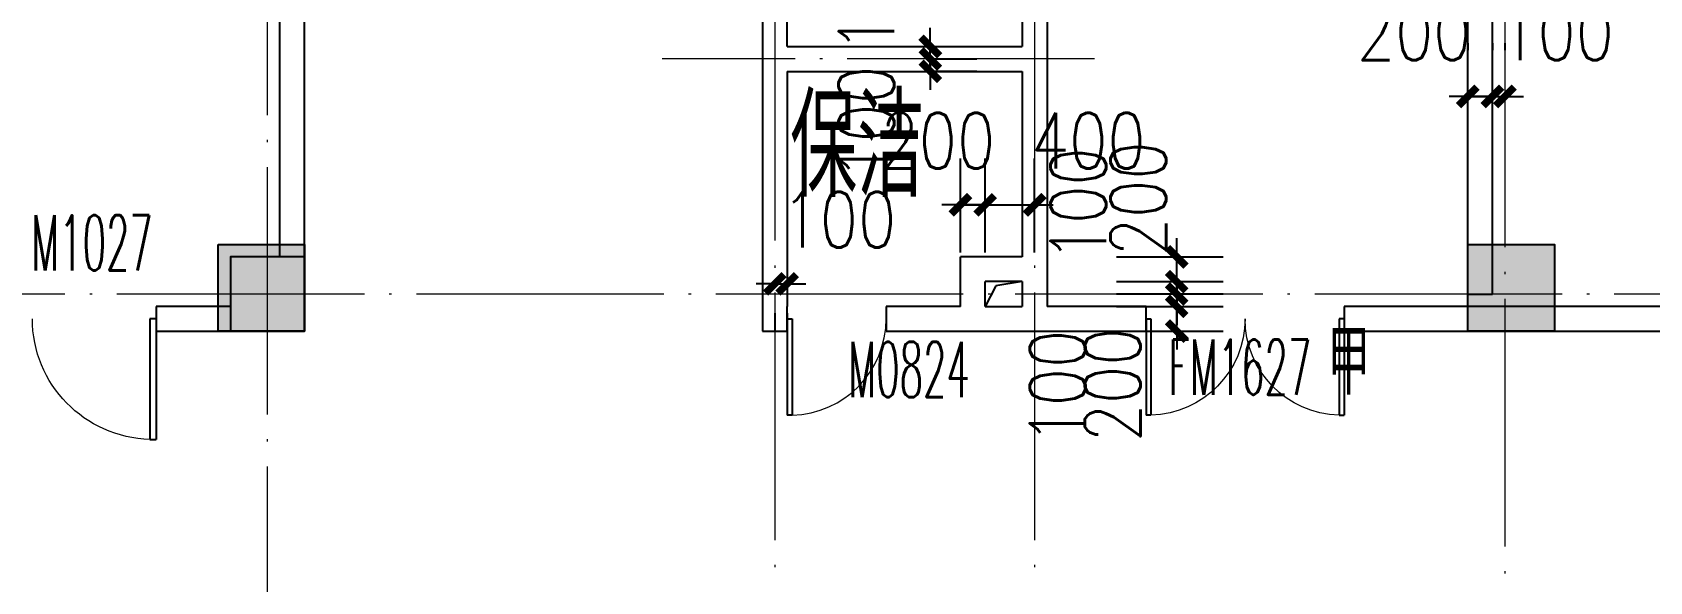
# Model space of a CAD drawing. Extents: x 1417642 to 3570900, y 124798 to 1191112.
# Drawn here: x 1499503 to 1512573, y 149108 to 153548 of the extents above; entities that cross this region are included whole.
import ezdxf

# ---------------------------------------------------------------- set-up
doc = ezdxf.new("R2010")
doc.units = 0
doc.header["$LTSCALE"] = 1000
doc.header["$MEASUREMENT"] = 0
doc.linetypes.add('DOTE', pattern=[2.42, 2, -0.2, 0.02, -0.2])
doc.layers.get('0').update_dxf_attribs({"linetype": 'CONTINUOUS'})
doc.layers.get('Defpoints').update_dxf_attribs({"linetype": 'CONTINUOUS'})
for name, color, linetype in [('colu', 2, 'CONTINUOUS'), ('COLUMN', 9, 'CONTINUOUS'), ('DOTE', 1, 'DOTE'), ('PUB_DIM', 3, 'CONTINUOUS'), ('PUB_HATCH', 8, 'CONTINUOUS'), ('PUB_TEXT', 40, 'CONTINUOUS'), ('tiaozheng', 20, 'CONTINUOUS'), ('WALL', 4, 'CONTINUOUS'), ('WINDOW', 2, 'CONTINUOUS'), ('WINDOW_TEXT', 7, 'CONTINUOUS'), ('柱填充 @ 1', 8, 'CONTINUOUS')]:
    doc.layers.add(name, color=color, linetype=linetype)
doc.styles.add('_TCH_WINDOW', font='ROMANS.shx', dxfattribs={"width": 0.7, "height": 400, "bigfont": 'Z.shx'})
doc.styles.add('DIM_FONT', font='SIMPLEX.shx', dxfattribs={"width": 0.8})
doc.styles.add('Z', font='ROMANS', dxfattribs={"width": 0.7, "bigfont": 'Z'})
doc.dimstyles.new('DIMN150', dxfattribs={"dimscale": 1.5, "dimtxt": 300, "dimasz": 100, "dimexe": 250, "dimexo": 300, "dimgap": 150, "dimtad": 1, "dimdec": 0, "dimzin": 0, "dimdsep": 46, "dimtxsty": 'DIM_FONT', "dimblk": 'ARCHTICK', "dimcen": 0.09, "dimdle": 1.5, "dimclrt": 7, "dimazin": 2, "dimtfac": 1, "dimtdec": 0, "dimtix": 1, "dimtmove": 2, "dimatfit": 3, "dimldrblk": 'ARCHTICK', "dimfxl": 1, "dimtolj": 1, "dimtzin": 0, "dimarcsym": 0})

# ---------------------------------------------------------------- blocks, each defined once
blk = doc.blocks.new('5873')
at = {"layer": '柱填充 @ 1', "ltscale": 1000}
for points in [[(1565128, 706185), (1565828, 706185), (1565828, 705485), (1565128, 705485)], [(1575228, 706185), (1575928, 706185), (1575928, 705485), (1575228, 705485)]]:
    blk.add_hatch(color=256, dxfattribs=at).paths.add_polyline_path(points)
at = {"layer": 'colu', "ltscale": 1000}
for points in [[(1565128, 706185), (1565828, 706185), (1565828, 705485), (1565128, 705485)], [(1575228, 706185), (1575928, 706185), (1575928, 705485), (1575228, 705485)]]:
    blk.add_lwpolyline(points, close=True, dxfattribs=at)
blk = doc.blocks.new('_ArchTick')
at = {"color": 0, "linetype": 'ByBlock', "const_width": 0.4}
blk.add_lwpolyline([(-0.5, -0.5), (0.5, 0.5)], dxfattribs=at)
blk = doc.blocks.new('*D94')
at = {"layer": 'Defpoints', "color": 0}
for p in [(1505503, 151729), (1505603, 151729), (1505603, 151515)]:
    blk.add_point(p, dxfattribs=at)
at = {"layer": 'PUB_DIM', "color": 0, "lineweight": -2}
for p, q in [((1505503, 151515), (1505353, 151515)), ((1505503, 151515), (1505603, 151515)), ((1505603, 151515), (1505753, 151515)), ((1505503, 151279), (1505503, 151140)), ((1505603, 151279), (1505603, 151140))]:
    blk.add_line(p, q, dxfattribs=at)
at = {"layer": 'PUB_DIM', "color": 0, "lineweight": -2, "xscale": 150, "yscale": 150, "zscale": 150}
blk.add_blockref('_ArchTick', (1505503, 151515), dxfattribs=at)
at = {"layer": 'PUB_DIM', "color": 0, "lineweight": -2, "xscale": 150, "yscale": 150, "zscale": 150, "rotation": 180}
blk.add_blockref('_ArchTick', (1505603, 151515), dxfattribs=at)
at = {"layer": 'PUB_DIM', "color": 7, "insert": (1506021, 152033), "char_height": 450, "attachment_point": 5, "style": 'DIM_FONT'}
blk.add_mtext('\\A1;100', dxfattribs=at)
blk = doc.blocks.new('*D95')
at = {"layer": 'Defpoints', "color": 0}
for p in [(1506342, 153433), (1506342, 153333), (1506760, 153433)]:
    blk.add_point(p, dxfattribs=at)
at = {"layer": 'PUB_DIM', "color": 0, "lineweight": -2}
for p, q in [((1506760, 153433), (1506760, 153583)), ((1506760, 153333), (1506760, 153433)), ((1506760, 153333), (1506760, 153183)), ((1506792, 153433), (1507135, 153433)), ((1506792, 153333), (1507135, 153333))]:
    blk.add_line(p, q, dxfattribs=at)
at = {"layer": 'PUB_DIM', "color": 0, "lineweight": -2, "xscale": 150, "yscale": 150, "zscale": 150}
for p, rotation in [((1506760, 153433), 270), ((1506760, 153333), 90)]:
    blk.add_blockref('_ArchTick', p, dxfattribs=dict(at, rotation=rotation))
at = {"layer": 'PUB_DIM', "color": 7, "insert": (1506243, 153850), "char_height": 450, "attachment_point": 5, "rotation": 90, "style": 'DIM_FONT'}
blk.add_mtext('\\A1;100', dxfattribs=at)
blk = doc.blocks.new('*D96')
at = {"layer": 'Defpoints', "color": 0}
for p in [(1506342, 153333), (1506760, 153333), (1506342, 153233)]:
    blk.add_point(p, dxfattribs=at)
at = {"layer": 'PUB_DIM', "color": 0, "lineweight": -2}
for p, q in [((1506760, 153333), (1506760, 153483)), ((1506760, 153233), (1506760, 153333)), ((1506792, 153333), (1507135, 153333)), ((1506760, 153233), (1506760, 153083)), ((1506792, 153233), (1507135, 153233))]:
    blk.add_line(p, q, dxfattribs=at)
at = {"layer": 'PUB_DIM', "color": 0, "lineweight": -2, "xscale": 150, "yscale": 150, "zscale": 150}
for p, rotation in [((1506760, 153333), 270), ((1506760, 153233), 90)]:
    blk.add_blockref('_ArchTick', p, dxfattribs=dict(at, rotation=rotation))
at = {"layer": 'PUB_DIM', "color": 7, "insert": (1506243, 152815), "char_height": 450, "attachment_point": 5, "rotation": 90, "style": 'DIM_FONT'}
blk.add_mtext('\\A1;100', dxfattribs=at)
blk = doc.blocks.new('*D103')
at = {"layer": 'Defpoints', "color": 0}
for p in [(1507203, 152154), (1507003, 151319), (1507203, 151319)]:
    blk.add_point(p, dxfattribs=at)
at = {"layer": 'PUB_DIM', "color": 0, "lineweight": -2}
for p, q in [((1507003, 151769), (1507003, 152529)), ((1507203, 151769), (1507203, 152529)), ((1507003, 152154), (1506853, 152154)), ((1507003, 152154), (1507203, 152154)), ((1507203, 152154), (1507353, 152154))]:
    blk.add_line(p, q, dxfattribs=at)
at = {"layer": 'PUB_DIM', "color": 0, "lineweight": -2, "xscale": 150, "yscale": 150, "zscale": 150}
blk.add_blockref('_ArchTick', (1507003, 152154), dxfattribs=at)
at = {"layer": 'PUB_DIM', "color": 0, "lineweight": -2, "xscale": 150, "yscale": 150, "zscale": 150, "rotation": 180}
blk.add_blockref('_ArchTick', (1507203, 152154), dxfattribs=at)
at = {"layer": 'PUB_DIM', "color": 7, "insert": (1506821, 152671), "char_height": 450, "attachment_point": 5, "style": 'DIM_FONT'}
blk.add_mtext('\\A1;200', dxfattribs=at)
blk = doc.blocks.new('*D104')
at = {"layer": 'Defpoints', "color": 0}
for p in [(1507603, 152154), (1507203, 151319), (1507603, 151319)]:
    blk.add_point(p, dxfattribs=at)
at = {"layer": 'PUB_DIM', "color": 0, "lineweight": -2}
for p, q in [((1507203, 151769), (1507203, 152529)), ((1507603, 151769), (1507603, 152529)), ((1507203, 152154), (1507053, 152154)), ((1507203, 152154), (1507603, 152154)), ((1507603, 152154), (1507753, 152154))]:
    blk.add_line(p, q, dxfattribs=at)
at = {"layer": 'PUB_DIM', "color": 0, "lineweight": -2, "xscale": 150, "yscale": 150, "zscale": 150}
blk.add_blockref('_ArchTick', (1507203, 152154), dxfattribs=at)
at = {"layer": 'PUB_DIM', "color": 0, "lineweight": -2, "xscale": 150, "yscale": 150, "zscale": 150, "rotation": 180}
blk.add_blockref('_ArchTick', (1507603, 152154), dxfattribs=at)
at = {"layer": 'PUB_DIM', "color": 7, "insert": (1508037, 152671), "char_height": 450, "attachment_point": 5, "style": 'DIM_FONT'}
blk.add_mtext('\\A1;400', dxfattribs=at)
blk = doc.blocks.new('*D105')
at = {"layer": 'Defpoints', "color": 0}
for p in [(1507815, 151733), (1508751, 151733), (1507815, 151533)]:
    blk.add_point(p, dxfattribs=at)
at = {"layer": 'PUB_DIM', "color": 0, "lineweight": -2}
for p, q in [((1508751, 151733), (1508751, 151883)), ((1508265, 151733), (1509126, 151733)), ((1508751, 151533), (1508751, 151733)), ((1508265, 151533), (1509126, 151533)), ((1508751, 151533), (1508751, 151383))]:
    blk.add_line(p, q, dxfattribs=at)
at = {"layer": 'PUB_DIM', "color": 0, "lineweight": -2, "xscale": 150, "yscale": 150, "zscale": 150}
for p, rotation in [((1508751, 151733), 270), ((1508751, 151533), 90)]:
    blk.add_blockref('_ArchTick', p, dxfattribs=dict(at, rotation=rotation))
at = {"layer": 'PUB_DIM', "color": 7, "insert": (1508440, 152203), "char_height": 450, "attachment_point": 5, "rotation": 90, "style": 'DIM_FONT'}
blk.add_mtext('\\A1;200', dxfattribs=at)
blk = doc.blocks.new('*D106')
at = {"layer": 'Defpoints', "color": 0}
for p in [(1507815, 151533), (1508751, 151533), (1507815, 151433)]:
    blk.add_point(p, dxfattribs=at)
at = {"layer": 'PUB_DIM', "color": 0, "lineweight": -2}
for p, q in [((1508751, 151533), (1508751, 151683)), ((1508265, 151533), (1509126, 151533)), ((1508751, 151433), (1508751, 151533)), ((1508265, 151433), (1509126, 151433)), ((1508751, 151433), (1508751, 151283))]:
    blk.add_line(p, q, dxfattribs=at)
at = {"layer": 'PUB_DIM', "color": 0, "lineweight": -2, "xscale": 150, "yscale": 150, "zscale": 150}
for p, rotation in [((1508751, 151533), 270), ((1508751, 151433), 90)]:
    blk.add_blockref('_ArchTick', p, dxfattribs=dict(at, rotation=rotation))
at = {"layer": 'PUB_DIM', "color": 7, "insert": (1507955, 152155), "char_height": 450, "attachment_point": 5, "rotation": 90, "style": 'DIM_FONT'}
blk.add_mtext('\\A1;100', dxfattribs=at)
blk = doc.blocks.new('*D107')
at = {"layer": 'Defpoints', "color": 0}
for p in [(1507815, 151433), (1508751, 151433), (1507815, 151333)]:
    blk.add_point(p, dxfattribs=at)
at = {"layer": 'PUB_DIM', "color": 0, "lineweight": -2}
for p, q in [((1508751, 151433), (1508751, 151583)), ((1508265, 151433), (1509126, 151433)), ((1508751, 151333), (1508751, 151433)), ((1508265, 151333), (1509126, 151333)), ((1508751, 151333), (1508751, 151183))]:
    blk.add_line(p, q, dxfattribs=at)
at = {"layer": 'PUB_DIM', "color": 0, "lineweight": -2, "xscale": 150, "yscale": 150, "zscale": 150}
for p, rotation in [((1508751, 151433), 270), ((1508751, 151333), 90)]:
    blk.add_blockref('_ArchTick', p, dxfattribs=dict(at, rotation=rotation))
at = {"layer": 'PUB_DIM', "color": 7, "insert": (1507788, 150680), "char_height": 450, "attachment_point": 5, "rotation": 90, "style": 'DIM_FONT'}
blk.add_mtext('\\A1;100', dxfattribs=at)
blk = doc.blocks.new('*D108')
at = {"layer": 'Defpoints', "color": 0}
for p in [(1507815, 151333), (1508751, 151333), (1507815, 151133)]:
    blk.add_point(p, dxfattribs=at)
at = {"layer": 'PUB_DIM', "color": 0, "lineweight": -2}
for p, q in [((1508751, 151333), (1508751, 151483)), ((1508265, 151333), (1509126, 151333)), ((1508751, 151133), (1508751, 151333)), ((1508265, 151133), (1509126, 151133)), ((1508751, 151133), (1508751, 150983))]:
    blk.add_line(p, q, dxfattribs=at)
at = {"layer": 'PUB_DIM', "color": 0, "lineweight": -2, "xscale": 150, "yscale": 150, "zscale": 150}
for p, rotation in [((1508751, 151333), 270), ((1508751, 151133), 90)]:
    blk.add_blockref('_ArchTick', p, dxfattribs=dict(at, rotation=rotation))
at = {"layer": 'PUB_DIM', "color": 7, "insert": (1508233, 150699), "char_height": 450, "attachment_point": 5, "rotation": 90, "style": 'DIM_FONT'}
blk.add_mtext('\\A1;200', dxfattribs=at)
blk = doc.blocks.new('*D109')
at = {"layer": 'Defpoints', "color": 0}
for p in [(1511303, 153011), (1511403, 153030), (1511403, 153011)]:
    blk.add_point(p, dxfattribs=at)
at = {"layer": 'PUB_DIM', "color": 0, "lineweight": -2}
for p, q in [((1511303, 153461), (1511303, 153405)), ((1511403, 153461), (1511403, 153405)), ((1511303, 153030), (1511153, 153030)), ((1511303, 153030), (1511403, 153030)), ((1511403, 153030), (1511553, 153030))]:
    blk.add_line(p, q, dxfattribs=at)
at = {"layer": 'PUB_DIM', "color": 0, "lineweight": -2, "xscale": 150, "yscale": 150, "zscale": 150}
blk.add_blockref('_ArchTick', (1511303, 153030), dxfattribs=at)
at = {"layer": 'PUB_DIM', "color": 0, "lineweight": -2, "xscale": 150, "yscale": 150, "zscale": 150, "rotation": 180}
blk.add_blockref('_ArchTick', (1511403, 153030), dxfattribs=at)
at = {"layer": 'PUB_DIM', "color": 7, "insert": (1511821, 153547), "char_height": 450, "attachment_point": 5, "style": 'DIM_FONT'}
blk.add_mtext('\\A1;100', dxfattribs=at)
blk = doc.blocks.new('*D110')
at = {"layer": 'Defpoints', "color": 0}
for p in [(1511103, 153011), (1511303, 153030), (1511303, 153011)]:
    blk.add_point(p, dxfattribs=at)
at = {"layer": 'PUB_DIM', "color": 0, "lineweight": -2}
for p, q in [((1511103, 153461), (1511103, 153405)), ((1511303, 153461), (1511303, 153405)), ((1511103, 153030), (1510953, 153030)), ((1511103, 153030), (1511303, 153030)), ((1511303, 153030), (1511453, 153030))]:
    blk.add_line(p, q, dxfattribs=at)
at = {"layer": 'PUB_DIM', "color": 0, "lineweight": -2, "xscale": 150, "yscale": 150, "zscale": 150}
blk.add_blockref('_ArchTick', (1511103, 153030), dxfattribs=at)
at = {"layer": 'PUB_DIM', "color": 0, "lineweight": -2, "xscale": 150, "yscale": 150, "zscale": 150, "rotation": 180}
blk.add_blockref('_ArchTick', (1511303, 153030), dxfattribs=at)
at = {"layer": 'PUB_DIM', "color": 7, "insert": (1510670, 153547), "char_height": 450, "attachment_point": 5, "style": 'DIM_FONT'}
blk.add_mtext('\\A1;200', dxfattribs=at)
blk = doc.blocks.new('_FZH')
blk.add_lwpolyline([(-0.5, -0.5), (0.5, -0.5), (0.5, 0.5), (-0.5, 0.5)], close=True)
at = {"layer": 'PUB_HATCH'}
blk.add_solid([(-0.5, -0.5), (0.5, -0.5), (-0.5, 0.5), (0.5, 0.5)], dxfattribs=at)
blk = doc.blocks.new('$DorLib2D$00000001')
for p, q in [((0.45, 0.975), (0.5, 0.975)), ((0.45, 0), (0.45, 0.975)), ((0.5, 0), (0.5, 0.975)), ((0.5, 0), (0.45, 0))]:
    blk.add_line(p, q)
at = {"lineweight": 13}
blk.add_arc((0.475, 0), 0.975, 91.4693, 180, dxfattribs=at)
blk = doc.blocks.new('$DorLib2D$00000002')
for p, q in [((-0.5, 0), (-0.5, 0.4875)), ((-0.475, 0.4875), (-0.5, 0.4875)), ((-0.475, 0), (-0.475, 0.4875)), ((0.475, 0), (0.475, 0.4875)), ((0.475, 0.4875), (0.5, 0.4875)), ((0.5, 0), (0.5, 0.4875)), ((-0.5, 0), (-0.475, 0)), ((0.5, 0), (0.475, 0))]:
    blk.add_line(p, q)
at = {"lineweight": 13}
for centre, start, end in [((-0.4875, 0), 0, 88.53072), ((0.4875, 0), 91.46928, 180)]:
    blk.add_arc(centre, 0.4875, start, end, dxfattribs=at)

msp = doc.modelspace()

# ---------------------------------------------------------------- linework, layer by layer
at = {"layer": 'DOTE', "lineweight": 0}
msp.add_line((1501403.1, 131099.3), (1501403.1, 242558.6), dxfattribs=at)
for points in [[(1511403.1, 216732.7), (1511403.1, 132632.2)], [(1596566.6, 151432.7), (1432076.7, 151432.7)]]:
    msp.add_lwpolyline(points, dxfattribs=at)
at = {"layer": 'DOTE', "lineweight": 0, "elevation": 0}
for points in [[(1505503.1, 161124.4), (1505503.1, 149207.7)], [(1507603.1, 161124.4), (1507603.1, 149207.7)], [(1508087.3, 153332.7), (1504591.8, 153332.7)]]:
    msp.add_lwpolyline(points, dxfattribs=at)
at = {"layer": 'tiaozheng', "color": 2}
for p, q in [((1507289.7, 151498.1), (1507203.1, 151332.7)), ((1507503.1, 151532.7), (1507289.7, 151498.1))]:
    msp.add_line(p, q, dxfattribs=at)
at = {"layer": 'WALL'}
for p, q in [((1501503.1, 151732.7), (1501503.1, 159132.7)), ((1501703.1, 151732.7), (1501703.1, 159132.7)), ((1511103.1, 151432.7), (1511103.1, 159132.7)), ((1511303.1, 151432.7), (1511303.1, 159132.7)), ((1507703.1, 155432.7), (1507703.1, 153332.7)), ((1507503.1, 155332.7), (1507503.1, 153432.7)), ((1505403.1, 153832.7), (1505403.1, 153332.7)), ((1505603.1, 153432.7), (1505603.1, 153832.7)), ((1505403.1, 153332.7), (1505403.1, 151132.7)), ((1505603.1, 153432.7), (1507503.1, 153432.7)), ((1507703.1, 153332.7), (1507703.1, 151632.7)), ((1505603.1, 153232.7), (1507503.1, 153232.7)), ((1505603.1, 153232.7), (1505603.1, 151332.7)), ((1507503.1, 153232.7), (1507503.1, 151732.7)), ((1507003.1, 151332.7), (1507003.1, 151732.7)), ((1507503.1, 151732.7), (1507003.1, 151732.7)), ((1507703.1, 151632.7), (1507703.1, 151332.7)), ((1507203.1, 151332.7), (1507203.1, 151532.7)), ((1507503.1, 151532.7), (1507203.1, 151532.7)), ((1507503.1, 151532.7), (1507503.1, 151332.7)), ((1511103.1, 151432.7), (1511303.1, 151432.7)), ((1501103.1, 151332.7), (1500503.1, 151332.7)), ((1500503.1, 151332.7), (1500503.1, 151132.7)), ((1505603.1, 151132.7), (1505603.1, 151332.7)), ((1507003.1, 151332.7), (1506403.1, 151332.7)), ((1506403.1, 151332.7), (1506403.1, 151132.7)), ((1507203.1, 151332.7), (1507503.1, 151332.7)), ((1508503.1, 151332.7), (1507703.1, 151332.7)), ((1508503.1, 151132.7), (1508503.1, 151332.7)), ((1521103.1, 151332.7), (1510103.1, 151332.7)), ((1510103.1, 151332.7), (1510103.1, 151132.7)), ((1500503.1, 151132.7), (1501103.1, 151132.7)), ((1505403.1, 151132.7), (1505603.1, 151132.7)), ((1506403.1, 151132.7), (1507103.1, 151132.7)), ((1507103.1, 151132.7), (1507603.1, 151132.7)), ((1507603.1, 151132.7), (1508503.1, 151132.7)), ((1510103.1, 151132.7), (1521103.1, 151132.7))]:
    msp.add_line(p, q, dxfattribs=at)

# ---------------------------------------------------------------- block references
at = {"layer": 'COLUMN', "lineweight": 0, "xscale": 600, "yscale": 600, "zscale": 600}
msp.add_blockref('_FZH', (1501403.1, 151432.7), dxfattribs=at)
at = {"layer": 'tiaozheng'}
msp.add_blockref('5873', (-64124.5, -554352.7), dxfattribs=at)
at = {"layer": 'WINDOW', "lineweight": 0}
ref = msp.add_blockref('$DorLib2D$00000001', (1500003.1, 151232.7), dxfattribs=dict(at, xscale=1000, yscale=-1000, zscale=1000))
ref.add_attrib('A', 'M1027', (1499493.8, 151622.9), dxfattribs={"layer": 'WINDOW_TEXT', "lineweight": 0, "height": 446.25, "style": '_TCH_WINDOW', "width": 0.494118})
ref = msp.add_blockref('$DorLib2D$00000001', (1506003.1, 151232.7), dxfattribs=dict(at, xscale=-800, yscale=-800, zscale=-800))
ref.add_attrib('A', 'M0824', (1506096.2, 150599.8), dxfattribs={"layer": 'WINDOW_TEXT', "lineweight": 0, "height": 446.25, "style": '_TCH_WINDOW', "width": 0.494118})
at = {"layer": 'WINDOW', "lineweight": 0, "xscale": 1600, "yscale": -1600, "zscale": 1600, "rotation": 359.9999999999555}
msp.add_blockref('$DorLib2D$00000002', (1509303.1, 151232.7), dxfattribs=at)

# ---------------------------------------------------------------- texts
at = {"layer": 'PUB_TEXT', "style": 'Z', "width": 0.7}
msp.add_text('保洁', height=815.22, dxfattribs=at).set_placement((1505626.9, 152217.2))
at = {"layer": 'WINDOW_TEXT', "style": '_TCH_WINDOW'}
for s, height, width, p in [('甲', 525, 0.7, (1509966.7, 150618.2)), ('FM1627', 446.25, 0.494118, (1508685.7, 150618.2))]:
    msp.add_text(s, height=height, dxfattribs=dict(at, width=width)).set_placement(p)

# ---------------------------------------------------------------- dimensions: what is measured, and where the dimension line sits
at = {"layer": 'PUB_DIM'}
for base, p1, p2, angle, picture, middle in [((1506760.2, 153432.7), (1506342.2, 153332.7), (1506342.2, 153432.7), 90, '*D95', (1506242.7, 153850.5)), ((1511303.1, 153029.7), (1511103.1, 153010.5), (1511303.1, 153010.5), 0, '*D110', (1510669.6, 153547.2)), ((1511403.1, 153029.7), (1511303.1, 153010.5), (1511403.1, 153010.5), 360, '*D109', (1511820.8, 153547.2)), ((1506760.2, 153332.7), (1506342.2, 153232.7), (1506342.2, 153332.7), 90, '*D96', (1506242.7, 152815)), ((1507203.1, 152153.7), (1507003.1, 151319.3), (1507203.1, 151319.3), 0, '*D103', (1506821.5, 152671.2)), ((1507603.1, 152153.7), (1507203.1, 151319.3), (1507603.1, 151319.3), 0, '*D104', (1508036.6, 152671.2)), ((1508750.7, 151532.7), (1507815.3, 151432.7), (1507815.3, 151532.7), 90, '*D106', (1507955.2, 152155)), ((1508750.7, 151732.7), (1507815.3, 151532.7), (1507815.3, 151732.7), 90, '*D105', (1508439.8, 152203.5)), ((1505603.1, 151515.1), (1505503.1, 151729), (1505603.1, 151729), 0, '*D94', (1506020.8, 152032.6)), ((1508750.7, 151432.7), (1507815.3, 151332.7), (1507815.3, 151432.7), 90, '*D107', (1507788.2, 150680.4)), ((1508750.7, 151332.7), (1507815.3, 151132.7), (1507815.3, 151332.7), 90, '*D108', (1508233.2, 150699.2))]:
    dim = msp.add_linear_dim(base=base, p1=p1, p2=p2, angle=angle, dimstyle='DIMN150', dxfattribs=at)
    dim.commit()
    dim.dimension.update_dxf_attribs({"geometry": picture, "text_midpoint": middle, "dimtype": 129})

doc.saveas('drawing.dxf')
